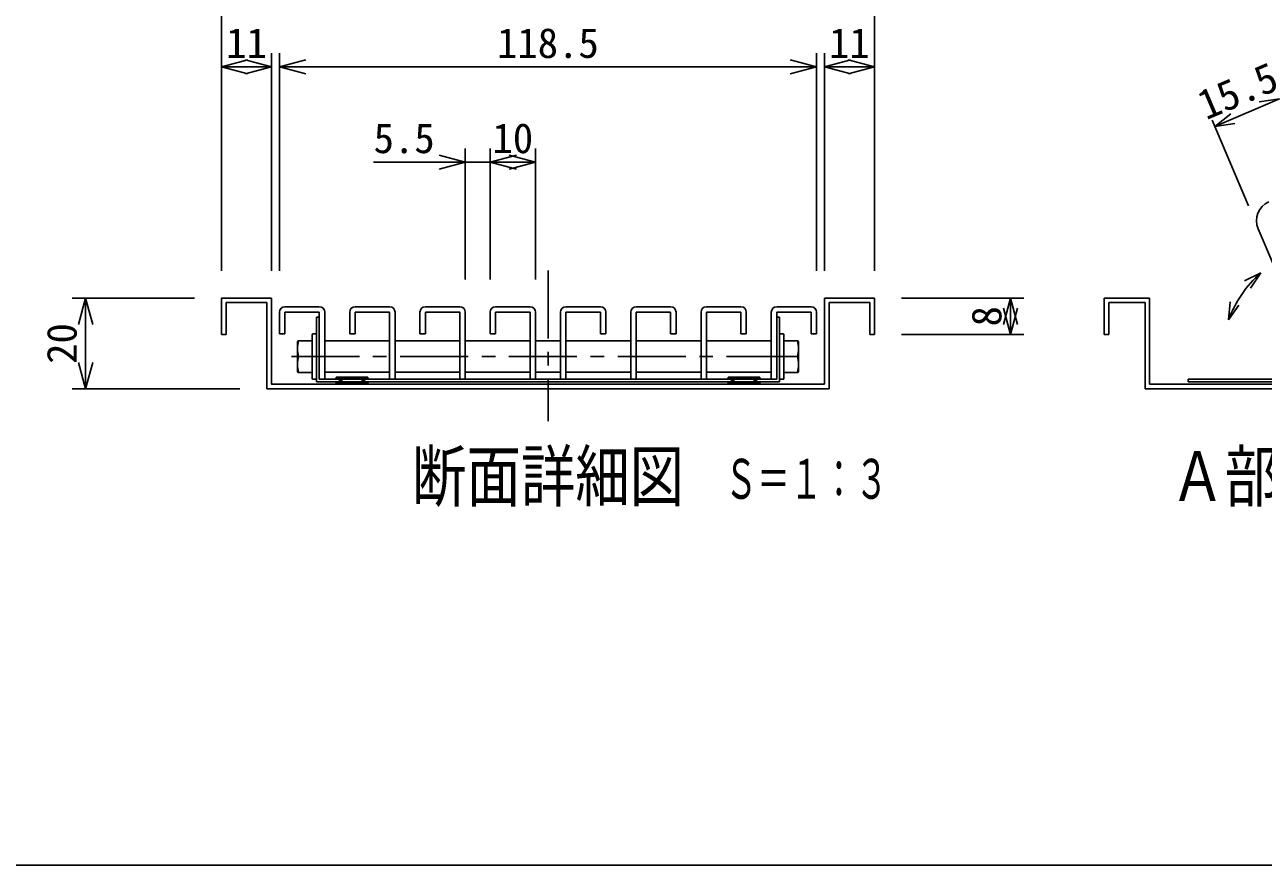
# Model space of a CAD drawing. Units: millimetres, scale not verified, with parts at other scales. Extents: x -1092 to 1092, y -744 to 696.
# Drawn here: x -507 to 222, y -744 to -250 of the extents above; entities that cross this region are included whole.
import ezdxf
from ezdxf.enums import TextEntityAlignment as Align

# ---------------------------------------------------------------- set-up
doc = ezdxf.new("R2010")
doc.units = ezdxf.units.MM
doc.header["$LTSCALE"] = 8
doc.linetypes.add('CHAIN1', pattern=[8, 5, -1, 1, -1])
for name, color, linetype in [('0-7_枠細線', 5, 'Continuous'), ('0-8_枠中線', 5, 'Continuous'), ('1-2_極細2', 2, 'Continuous'), ('1-3_細線2', 4, 'Continuous'), ('1-5_寸法2', 7, 'Continuous')]:
    doc.layers.add(name, color=color, linetype=linetype)
doc.styles.add('ＭＳ ゴシック', font='')
doc.styles.get('ＭＳ ゴシック').set_extended_font_data('MS Gothic')

msp = doc.modelspace()

# ---------------------------------------------------------------- linework, layer by layer
at = {"layer": '0-8_枠中線'}
msp.add_lwpolyline([(-1092, -744), (-1092, 696), (1092, 696), (1092, -744)], close=True, dxfattribs=at)
at = {"layer": '1-2_極細2', "linetype": 'CHAIN1'}
for p, q in [((-199.241, -394.124), (-199.241, -482.757)), ((-350.21, -444.834), (-47.412, -444.834))]:
    msp.add_line(p, q, dxfattribs=at)
at = {"layer": '1-2_極細2'}
for p, q in [((-388.575, -413.1), (-364.575, -413.1)), ((-388.575, -431.767), (-388.575, -413.1)), ((-364.575, -413.1), (-364.575, -463.767)), ((-36.575, -410.434), (-7.241, -410.434)), ((-36.575, -461.1), (-36.575, -410.434)), ((-9.908, -413.1), (-33.908, -413.1)), ((-33.908, -413.1), (-33.908, -463.767)), ((-9.908, -431.767), (-9.908, -413.1)), ((-7.241, -431.767), (-7.241, -410.434)), ((127.967, -410.434), (154.634, -410.434)), ((127.967, -431.767), (127.967, -410.434)), ((130.634, -413.1), (151.967, -413.1)), ((154.634, -410.434), (154.634, -461.1)), ((-335.375, -421.634), (-333.775, -421.634)), ((-335.375, -421.634), (-335.375, -459.767)), ((-63.108, -421.634), (-64.708, -421.634)), ((-63.108, -421.634), (-63.108, -459.767)), ((-391.241, -431.767), (-388.575, -431.767)), ((-9.908, -431.767), (-7.241, -431.767)), ((-338.033, -444.834), (-346.045, -444.834)), ((-60.45, -444.834), (-52.438, -444.834)), ((-333.775, -458.167), (-64.708, -458.167)), ((-323.908, -456.834), (-323.908, -458.167)), ((-323.908, -456.834), (-305.241, -456.834)), ((-323.908, -457.6), (-305.241, -457.6)), ((-321.908, -458.167), (-321.908, -459.767)), ((-321.908, -458.4), (-320.575, -458.4)), ((-320.575, -458.167), (-320.575, -459.767)), ((-308.575, -458.167), (-308.575, -459.767)), ((-308.575, -458.4), (-307.241, -458.4)), ((-307.241, -458.167), (-307.241, -459.767)), ((-305.241, -456.834), (-305.241, -458.167)), ((-93.241, -456.834), (-93.241, -458.167)), ((-93.241, -456.834), (-74.575, -456.834)), ((-93.241, -457.6), (-74.575, -457.6)), ((-91.241, -458.167), (-91.241, -459.767)), ((-91.241, -458.4), (-89.908, -458.4)), ((-89.908, -458.167), (-89.908, -459.767)), ((-77.908, -458.167), (-77.908, -459.767)), ((-77.908, -458.4), (-76.575, -458.4)), ((-76.575, -458.167), (-76.575, -459.767)), ((-74.575, -456.834), (-74.575, -458.167)), ((177.266, -458.167), (177.266, -459.767)), ((177.266, -458.167), (249.3, -458.167)), ((-33.908, -463.767), (-364.575, -463.767)), ((-335.375, -459.767), (-63.108, -459.767)), ((-323.908, -459.767), (-323.908, -461.1)), ((-323.908, -460), (-305.241, -460)), ((-323.908, -460.8), (-305.241, -460.8)), ((-323.908, -461.1), (-305.241, -461.1)), ((-321.908, -459.2), (-320.575, -459.2)), ((-308.575, -459.2), (-307.241, -459.2)), ((-305.241, -459.767), (-305.241, -461.1)), ((-93.241, -459.767), (-93.241, -461.1)), ((-93.241, -460), (-74.575, -460)), ((-93.241, -460.8), (-74.575, -460.8)), ((-93.241, -461.1), (-74.575, -461.1)), ((-91.241, -459.2), (-89.908, -459.2)), ((-77.908, -459.2), (-76.575, -459.2)), ((-74.575, -459.767), (-74.575, -461.1)), ((154.634, -461.1), (340.2, -461.1)), ((177.266, -459.767), (283.933, -459.767))]:
    msp.add_line(p, q, dxfattribs=at)
for points in [[(-391.241, -431.767), (-391.241, -410.434), (-361.908, -410.434)], [(-36.575, -461.1), (-361.908, -461.1), (-361.908, -410.434)], [(127.967, -431.767), (130.634, -431.767), (130.634, -413.1)], [(151.967, -413.1), (151.967, -463.767), (340.2, -463.767)]]:
    msp.add_lwpolyline(points, dxfattribs=at)
for centre, start, end in [((-325.89, -440.167), 166.96433, 193.03802), ((-72.593, -440.167), 346.96198, 13.03567), ((-325.89, -449.501), 166.96198, 193.03567), ((-72.593, -449.501), 346.96433, 13.03802)]:
    msp.add_arc(centre, 20.688, start, end, dxfattribs=at)
at = {"layer": '1-3_細線2'}
for p, q in [((218.502, -369.585), (252.886, -450.589)), ((-357.241, -418.7), (-357.241, -431.5)), ((-354.041, -415.5), (-333.775, -415.5)), ((-354.041, -418.7), (-333.775, -418.7)), ((-354.041, -418.7), (-354.041, -431.5)), ((-333.775, -418.7), (-333.775, -458.167)), ((-330.575, -418.7), (-330.575, -458.167)), ((-315.908, -418.7), (-315.908, -431.5)), ((-312.708, -415.5), (-292.441, -415.5)), ((-312.708, -418.7), (-312.708, -431.5)), ((-289.241, -418.7), (-289.241, -458.167)), ((-274.575, -418.7), (-274.575, -431.5)), ((-271.375, -415.5), (-251.108, -415.5)), ((-271.375, -418.7), (-271.375, -431.5)), ((-247.908, -418.7), (-247.908, -458.167)), ((-233.241, -418.7), (-233.241, -431.5)), ((-230.041, -415.5), (-209.775, -415.5)), ((-230.041, -418.7), (-230.041, -431.5)), ((-206.575, -418.7), (-206.575, -458.167)), ((-191.908, -418.7), (-191.908, -458.167)), ((-168.441, -415.5), (-188.708, -415.5)), ((-168.441, -418.7), (-168.441, -431.5)), ((-165.241, -418.7), (-165.241, -431.5)), ((-150.575, -418.7), (-150.575, -458.167)), ((-127.108, -415.5), (-147.375, -415.5)), ((-127.108, -418.7), (-127.108, -431.5)), ((-123.908, -418.7), (-123.908, -431.5)), ((-109.241, -418.7), (-109.241, -458.167)), ((-85.775, -415.5), (-106.041, -415.5)), ((-85.775, -418.7), (-106.041, -418.7)), ((-106.041, -418.7), (-106.041, -458.167)), ((-85.775, -418.7), (-85.775, -431.5)), ((-82.575, -418.7), (-82.575, -431.5)), ((-67.908, -418.7), (-67.908, -458.167)), ((-44.441, -415.5), (-64.708, -415.5)), ((-64.708, -418.7), (-64.708, -458.167)), ((-44.441, -418.7), (-64.708, -418.7)), ((-44.441, -418.7), (-44.441, -431.5)), ((-41.241, -418.7), (-41.241, -431.5)), ((-357.241, -431.5), (-354.041, -431.5)), ((-346.578, -453.634), (-346.578, -436.034)), ((-338.033, -435.5), (-346.045, -435.5)), ((-338.033, -432.034), (-338.033, -446.167)), ((-335.375, -431.5), (-337.499, -431.5)), ((-330.575, -435.634), (-292.441, -435.634)), ((-315.908, -431.5), (-312.708, -431.5)), ((-289.241, -435.634), (-251.108, -435.634)), ((-274.575, -431.5), (-271.375, -431.5)), ((-247.908, -435.634), (-209.775, -435.634)), ((-233.241, -431.5), (-230.041, -431.5)), ((-191.908, -435.634), (-206.575, -435.634)), ((-150.575, -435.634), (-188.708, -435.634)), ((-165.241, -431.5), (-168.441, -431.5)), ((-109.241, -435.634), (-147.375, -435.634)), ((-123.908, -431.5), (-127.108, -431.5)), ((-67.908, -435.634), (-106.041, -435.634)), ((-82.575, -431.5), (-85.775, -431.5)), ((-63.108, -431.5), (-60.983, -431.5)), ((-60.45, -432.034), (-60.45, -457.634)), ((-60.45, -435.5), (-52.438, -435.5)), ((-51.905, -453.634), (-51.905, -436.034)), ((-41.241, -431.5), (-44.441, -431.5)), ((-64.708, -437.94), (-64.708, -448.527)), ((-338.033, -446.167), (-338.033, -457.634)), ((-338.033, -454.167), (-346.045, -454.167)), ((-335.375, -458.167), (-337.499, -458.167)), ((-333.775, -458.167), (-330.575, -458.167)), ((-330.575, -454.034), (-292.441, -454.034)), ((-292.441, -458.167), (-289.241, -458.167)), ((-289.241, -454.034), (-251.108, -454.034)), ((-247.908, -458.167), (-251.108, -458.167)), ((-247.908, -454.034), (-209.775, -454.034)), ((-206.575, -458.167), (-209.775, -458.167)), ((-191.908, -454.034), (-206.575, -454.034)), ((-191.908, -458.167), (-188.708, -458.167)), ((-150.575, -454.034), (-188.708, -454.034)), ((-150.575, -458.167), (-147.375, -458.167)), ((-109.241, -454.034), (-147.375, -454.034)), ((-109.241, -458.167), (-106.041, -458.167)), ((-67.908, -454.034), (-106.041, -454.034)), ((-67.908, -458.167), (-64.708, -458.167)), ((-63.108, -458.167), (-60.983, -458.167)), ((-60.45, -454.167), (-52.438, -454.167))]:
    msp.add_line(p, q, dxfattribs=at)
for points in [[(-312.708, -418.7), (-292.441, -418.7), (-292.441, -458.167)], [(-271.375, -418.7), (-251.108, -418.7), (-251.108, -458.167)], [(-230.041, -418.7), (-209.775, -418.7), (-209.775, -458.167)], [(-168.441, -418.7), (-188.708, -418.7), (-188.708, -458.167)], [(-127.108, -418.7), (-147.375, -418.7), (-147.375, -458.167)]]:
    msp.add_lwpolyline(points, dxfattribs=at)
for centre, radius, start, end in [((229.548, -364.896), 12, 113, 203), ((-354.041, -418.7), 3.2, 90, 180), ((-333.775, -418.7), 3.2, 0, 90), ((-312.708, -418.7), 3.2, 90, 180), ((-292.441, -418.7), 3.2, 0, 90), ((-271.375, -418.7), 3.2, 90, 180), ((-251.108, -418.7), 3.2, 0, 90), ((-230.041, -418.7), 3.2, 90, 180), ((-209.775, -418.7), 3.2, 0, 90), ((-188.708, -418.7), 3.2, 90, 180), ((-168.441, -418.7), 3.2, 0, 90), ((-147.375, -418.7), 3.2, 90, 180), ((-127.108, -418.7), 3.2, 0, 90), ((-106.041, -418.7), 3.2, 90, 180), ((-85.775, -418.7), 3.2, 0, 90), ((-64.708, -418.7), 3.2, 90, 180), ((-44.441, -418.7), 3.2, 0, 90), ((-346.045, -436.034), 0.533, 90, 180), ((-337.499, -432.034), 0.533, 90, 180), ((-60.983, -432.034), 0.533, 0, 90), ((-52.438, -436.034), 0.533, 0, 90), ((-346.045, -453.634), 0.533, 180, 270), ((-337.499, -457.634), 0.533, 180, 270), ((-60.983, -457.634), 0.533, 270, 360), ((-52.438, -453.634), 0.533, 270, 360)]:
    msp.add_arc(centre, radius, start, end, dxfattribs=at)
at = {"layer": '1-5_寸法2'}
for p, q in [((-391.241, -394.434), (-391.241, -210.434)), ((-7.241, -394.434), (-7.241, -210.434)), ((-391.241, -394.434), (-391.241, -266.434)), ((-361.908, -394.434), (-361.908, -266.434)), ((-357.241, -394.434), (-357.241, -266.434)), ((-41.241, -394.434), (-41.241, -266.434)), ((-36.575, -394.434), (-36.575, -266.434)), ((-7.241, -394.434), (-7.241, -266.434)), ((-391.241, -274.434), (-375.787, -270.293)), ((-391.241, -274.434), (-375.787, -278.575)), ((-391.241, -274.434), (-361.908, -274.434)), ((-361.908, -274.434), (-377.363, -270.293)), ((-361.908, -274.434), (-377.363, -278.575)), ((-357.241, -274.434), (-341.787, -270.293)), ((-357.241, -274.434), (-341.787, -278.575)), ((-357.241, -274.434), (-41.241, -274.434)), ((-41.241, -274.434), (-56.696, -270.293)), ((-41.241, -274.434), (-56.696, -278.575)), ((-36.575, -274.434), (-21.12, -270.293)), ((-36.575, -274.434), (-21.12, -278.575)), ((-36.575, -274.434), (-7.241, -274.434)), ((-7.241, -274.434), (-22.696, -270.293)), ((-7.241, -274.434), (-22.696, -278.575)), ((192.974, -309.445), (231.022, -293.295)), ((231.022, -293.295), (219.139, -294.965)), ((212.771, -356.084), (191.411, -305.763)), ((192.974, -309.445), (202.43, -302.057)), ((192.974, -309.445), (204.858, -307.775)), ((-247.908, -330.434), (-263.363, -326.293)), ((-247.908, -399.5), (-247.908, -322.434)), ((-233.241, -399.5), (-233.241, -322.434)), ((-233.241, -330.434), (-217.787, -326.293)), ((-206.575, -330.434), (-222.03, -326.293)), ((-206.575, -399.5), (-206.575, -322.434)), ((-301.825, -330.434), (-233.241, -330.434)), ((-247.908, -330.434), (-263.363, -334.575)), ((-233.241, -330.434), (-217.787, -334.575)), ((-233.241, -330.434), (-206.575, -330.434)), ((-206.575, -330.434), (-222.03, -334.575)), ((220.058, -395.633), (210.481, -400.329)), ((220.058, -395.633), (214.111, -404.488)), ((-407.241, -410.434), (-479.241, -410.434)), ((-471.241, -410.434), (-475.383, -425.889)), ((-471.241, -410.434), (-467.1, -425.889)), ((-471.241, -410.434), (-471.241, -463.767)), ((8.759, -410.434), (80.759, -410.434)), ((72.759, -410.434), (68.617, -425.889)), ((72.759, -410.434), (76.9, -425.889)), ((72.759, -431.767), (72.759, -410.434)), ((201.158, -423.294), (202.051, -412.665)), ((201.158, -423.294), (207.246, -414.536)), ((72.759, -431.767), (68.617, -416.312)), ((72.759, -431.767), (76.9, -416.312)), ((8.759, -431.767), (80.759, -431.767)), ((-471.241, -463.767), (-475.383, -448.312)), ((-471.241, -463.767), (-467.1, -448.312)), ((-380.575, -463.767), (-479.241, -463.767))]:
    msp.add_line(p, q, dxfattribs=at)
msp.add_arc((263.933, -445.9), 66.721, 131.11509, 160.19528, dxfattribs=at)

# ---------------------------------------------------------------- texts
at = {"layer": '0-7_枠細線', "style": 'ＭＳ ゴシック'}
for s, height, width, p in [('断面詳細図', 29.33, 0.8, (-279.241, -538.637)), ('Ａ部詳細図', 29.33, 0.8, (166.916, -538.637)), ('Ｓ＝１：３', 23.46, 0.6, (-95.323, -535.481))]:
    msp.add_text(s, height=height, dxfattribs=dict(at, width=width)).set_placement(p, align=Align.BOTTOM_LEFT)
at = {"layer": '1-5_寸法2', "style": 'ＭＳ ゴシック'}
for s, p in [('11', (-388.575, -274.434)), ('118.5', (-229.241, -274.434)), ('11', (-33.908, -274.434)), ('5.5', (-301.825, -330.434)), ('10', (-231.908, -330.434))]:
    msp.add_text(s, height=17.6, dxfattribs=at).set_placement(p, align=Align.BOTTOM_LEFT)
for s, rotation, p in [('15.5', 23, (189.906, -310.748)), ('8', 90, (72.759, -427.1)), ('20', 90, (-471.241, -449.1))]:
    msp.add_text(s, height=17.6, rotation=rotation, dxfattribs=at).set_placement(p, align=Align.BOTTOM_LEFT)

doc.saveas('drawing.dxf')
